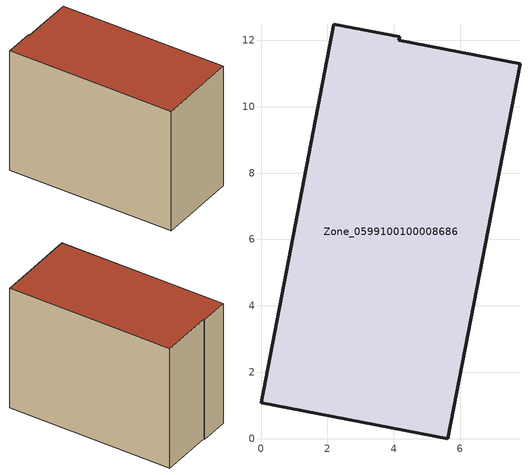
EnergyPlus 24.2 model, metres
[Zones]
Zone_0599100100008686
 floor ground (C_G): 0,1.08 2.2,12.48 4.17,12.1 4.15,12 7.8,11.3 5.62,0 z0
 wall outside (C_F): 5.62,0 7.8,11.3 4.15,12 4.17,12.1 2.2,12.48 0,1.08 5.62,0 z0:8.74
 roof outside (C_R): 2.2,12.48 0,1.08 5.62,0 7.8,11.3 4.15,12 4.17,12.1 z8.74
[BUILDING]
Pand.0599100100008686: North Axis=0; Terrain=City; Loads Convergence Tolerance Value=0.04; Temperature Convergence Tolerance Value=0.4; Solar Distribution=FullExterior; Maximum Number of Warmup Days=25; Minimum Number of Warmup Days=1
[Site:Location]
Rotterdam.The.Hague.AP_ZH_NLD Design_Conditions: Latitude=51.96; Longitude=4.45; Time Zone=1; Elevation=-4.5
[SITE:GROUNDTEMPERATURE:BUILDINGSURFACE]
18, 18, 18, 18, 18, 18, 18, 18, 18, 18, 18, 18
[MATERIAL] Thermal Absorptance=0.9; Solar Absorptance=0.7; Visible Absorptance=0.7
Name | Roughness | Thickness | Conductivity | Density | Specific Heat
G.TI.2015-2018 | MediumSmooth | 0.15 | 0.0428571 | 540 | 1210
F.TI.2015-2018 | Rough | 0.3 | 0.0666667 | 1920 | 840
R.TI.2015-2018 | MediumRough | 0.2 | 0.0333333 | 1500 | 1000
[CONSTRUCTION]
C_G: G.TI.2015-2018
C_F: F.TI.2015-2018
C_R: R.TI.2015-2018
[ZONE]
Zone_0599100100008686: Type=1; Multiplier=1; Ceiling Height=Autocalculate; Volume=Autocalculate; Floor Area=autocalculate; Part of Total Floor Area=Yes
[ZONEINFILTRATION:DESIGNFLOWRATE]
Infil_Zone_0599100100008686: Zone or ZoneList or Space or SpaceList=Zone_0599100100008686; Schedule=AlwaysOn; Design Flow Rate Calculation Method=Flow/Area; Flow Rate per Floor Area=0.0015; Constant Term Coefficient=1; Temperature Term Coefficient=0; Velocity Term Coefficient=0; Velocity Squared Term Coefficient=0
[HVACTEMPLATE:ZONE:IDEALLOADSAIRSYSTEM]
Zone_0599100100008686: Maximum Heating Supply Air Temperature=50; Minimum Cooling Supply Air Temperature=13; Maximum Heating Supply Air Humidity Ratio=0.0156; Minimum Cooling Supply Air Humidity Ratio=0.0077; Heating Limit=NoLimit; Cooling Limit=NoLimit; Dehumidification Control Type=ConstantSensibleHeatRatio; Cooling Sensible Heat Ratio=0.7; Dehumidification Setpoint=60; Humidification Control Type=None; Humidification Setpoint=30; Outdoor Air Method=None; Outdoor Air Flow Rate per Person=0.00944; Outdoor Air Flow Rate per Zone Floor Area=0; Outdoor Air Flow Rate per Zone=0; Demand Controlled Ventilation Type=None; Outdoor Air Economizer Type=NoEconomizer; Heat Recovery Type=None; Sensible Heat Recovery Effectiveness=0.7; Latent Heat Recovery Effectiveness=0.65
[ZONECONTROL:THERMOSTAT]
ThermostatControl_Zone_0599100100008686: Zone or ZoneList=Zone_0599100100008686; Control Type Schedule=DualSetpointControlType; Control 1=Thermostat_Zone_0599100100008686; Temperature Difference Between Cutout And Setpoint=0
[THERMOSTATSETPOINT:DUALSETPOINT]
Thermostat_Zone_0599100100008686: Heating Setpoint Temperature Schedule=HeatingSetpoint_Zone_0599100100008686; Cooling Setpoint Temperature Schedule=CoolingSetpoint_Zone_0599100100008686
[SCHEDULE:COMPACT]
HeatingSetpoint_Zone_0599100100008686: Through: 12/31, For: AllDays, Until: 24:00, 21
CoolingSetpoint_Zone_0599100100008686: Through: 12/31, For: AllDays, Until: 24:00, 24
DualSetpointControlType: Through: 12/31, For: AllDays, Until: 24:00, 4
AlwaysOn: Through: 12/31, For: AllDays, Until: 24:00, 1
